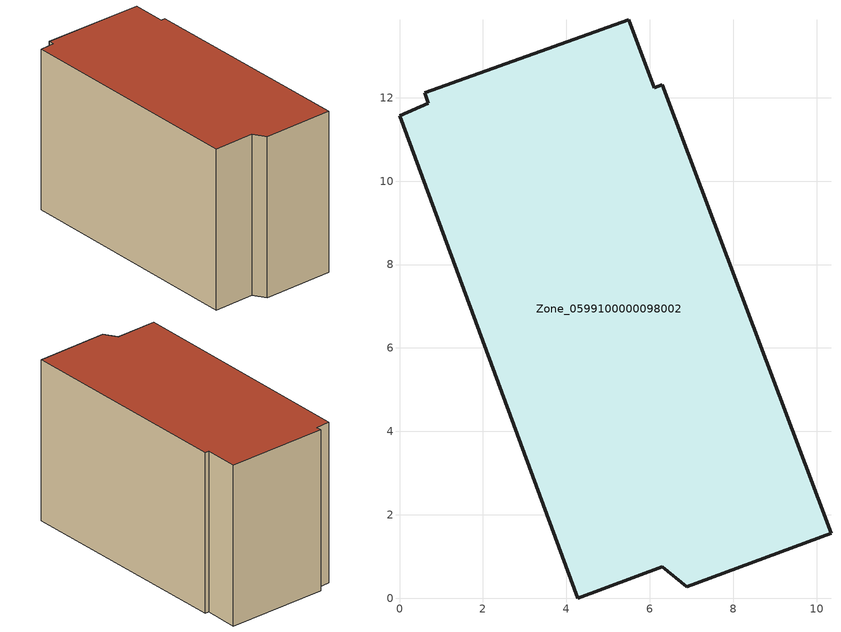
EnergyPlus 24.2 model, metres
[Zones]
Zone_0599100000098002
 floor ground (C_G): 6.3,12.32 10.35,1.56 6.88,0.28 6.3,0.75 4.28,0 0,11.57 0.69,11.86 0.6,12.12 5.5,13.87 6.1,12.24 z0
 wall outside (C_F): 6.1,12.24 5.5,13.87 0.6,12.12 0.69,11.86 0,11.57 4.28,0 6.3,0.75 6.88,0.28 10.35,1.56 6.3,12.32 6.1,12.24 z0:8.42
 roof outside (C_R): 10.35,1.56 6.3,12.32 6.1,12.24 5.5,13.87 0.6,12.12 0.69,11.86 0,11.57 4.28,0 6.3,0.75 6.88,0.28 z8.42
[BUILDING]
Pand.0599100000098002: North Axis=0; Terrain=City; Loads Convergence Tolerance Value=0.04; Temperature Convergence Tolerance Value=0.4; Solar Distribution=FullExterior; Maximum Number of Warmup Days=25; Minimum Number of Warmup Days=1
[Site:Location]
Rotterdam.The.Hague.AP_ZH_NLD Design_Conditions: Latitude=51.96; Longitude=4.45; Time Zone=1; Elevation=-4.5
[SITE:GROUNDTEMPERATURE:BUILDINGSURFACE]
18, 18, 18, 18, 18, 18, 18, 18, 18, 18, 18, 18
[MATERIAL] Thermal Absorptance=0.9; Solar Absorptance=0.7; Visible Absorptance=0.7
Name | Roughness | Thickness | Conductivity | Density | Specific Heat
G.TI.1946-1964 | MediumSmooth | 0.15 | 1 | 540 | 1210
F.TI.1946-1964 | Rough | 0.3 | 0.857143 | 1920 | 840
R.TI.1946-1964 | MediumRough | 0.2 | 0.277778 | 1500 | 1000
[CONSTRUCTION]
C_G: G.TI.1946-1964
C_F: F.TI.1946-1964
C_R: R.TI.1946-1964
[ZONE]
Zone_0599100000098002: Type=1; Multiplier=1; Ceiling Height=Autocalculate; Volume=Autocalculate; Floor Area=autocalculate; Part of Total Floor Area=Yes
[ZONEINFILTRATION:DESIGNFLOWRATE]
Infil_Zone_0599100000098002: Zone or ZoneList or Space or SpaceList=Zone_0599100000098002; Schedule=AlwaysOn; Design Flow Rate Calculation Method=Flow/Area; Flow Rate per Floor Area=0.003; Constant Term Coefficient=1; Temperature Term Coefficient=0; Velocity Term Coefficient=0; Velocity Squared Term Coefficient=0
[HVACTEMPLATE:ZONE:IDEALLOADSAIRSYSTEM]
Zone_0599100000098002: Maximum Heating Supply Air Temperature=50; Minimum Cooling Supply Air Temperature=13; Maximum Heating Supply Air Humidity Ratio=0.0156; Minimum Cooling Supply Air Humidity Ratio=0.0077; Heating Limit=NoLimit; Cooling Limit=NoLimit; Dehumidification Control Type=ConstantSensibleHeatRatio; Cooling Sensible Heat Ratio=0.7; Dehumidification Setpoint=60; Humidification Control Type=None; Humidification Setpoint=30; Outdoor Air Method=None; Outdoor Air Flow Rate per Person=0.00944; Outdoor Air Flow Rate per Zone Floor Area=0; Outdoor Air Flow Rate per Zone=0; Demand Controlled Ventilation Type=None; Outdoor Air Economizer Type=NoEconomizer; Heat Recovery Type=None; Sensible Heat Recovery Effectiveness=0.7; Latent Heat Recovery Effectiveness=0.65
[ZONECONTROL:THERMOSTAT]
ThermostatControl_Zone_0599100000098002: Zone or ZoneList=Zone_0599100000098002; Control Type Schedule=DualSetpointControlType; Control 1=Thermostat_Zone_0599100000098002; Temperature Difference Between Cutout And Setpoint=0
[THERMOSTATSETPOINT:DUALSETPOINT]
Thermostat_Zone_0599100000098002: Heating Setpoint Temperature Schedule=HeatingSetpoint_Zone_0599100000098002; Cooling Setpoint Temperature Schedule=CoolingSetpoint_Zone_0599100000098002
[SCHEDULE:COMPACT]
HeatingSetpoint_Zone_0599100000098002: Through: 12/31, For: AllDays, Until: 24:00, 21
CoolingSetpoint_Zone_0599100000098002: Through: 12/31, For: AllDays, Until: 24:00, 24
DualSetpointControlType: Through: 12/31, For: AllDays, Until: 24:00, 4
AlwaysOn: Through: 12/31, For: AllDays, Until: 24:00, 1
